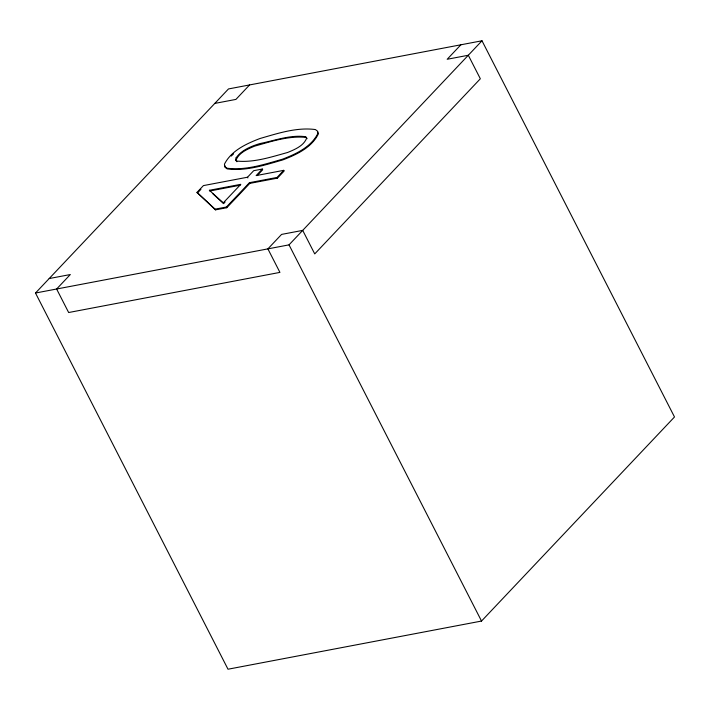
<?xml version="1.0" encoding="UTF-8"?>
<svg xmlns="http://www.w3.org/2000/svg" width="710" height="710" viewBox="0 0 710 710"><rect width="100%" height="100%" fill="white"/><g stroke="black" fill="none" stroke-linecap="round" stroke-linejoin="round"><path stroke-width="1.06" d="M35.5 293.026L228.478 88.945L481.992 40.781L674.5 416.974L481.522 621.055L228.008 669.219L35.5 293.026L289.023 244.861L481.992 40.781M249.6 84.934L235.915 99.409L214.784 103.42M262.336 169.042L256.15 175.583L283.778 170.338L284.142 171.039L277.424 178.139L249.796 183.393L226.792 207.719L215.467 209.867L196.998 192.401L203.424 185.603L247.515 177.225L253.701 170.684L262.336 169.042L262.7 169.743L257.197 175.565M197.353 193.111L200.93 189.33M225.079 202.039L223.614 203.593L223.251 202.882L240.805 184.325L209.397 190.289L209.761 190.999L240.078 185.239M196.998 192.401L215.103 209.166L226.437 207.009L249.441 182.683L277.069 177.438L283.778 170.338M460.87 44.801L447.185 59.267L468.307 55.256L480.342 78.766L314.734 253.905L302.708 230.386L281.577 234.406L267.892 248.882L279.926 272.392L68.657 312.524L56.622 289.014L70.317 274.539L49.185 278.551M231.238 156.067L233.572 153.875M209.397 190.289L223.251 202.882M213.018 193.963L223.614 203.593M307.057 138.681L306.072 137.421C288.784 135.592 271.193 141.547 254.606 146.145C247.533 149.127 238.693 152.712 235.942 160.469L236.918 161.738M277.069 177.438L277.424 178.139M289.023 244.861L481.522 621.055M247.515 177.225L247.879 177.935M249.441 182.683L249.796 183.393M226.437 207.009L226.792 207.719M215.103 209.166L215.467 209.867M317.885 131.865L318.186 134.296C311.362 147.813 296.301 154.718 282.811 159.901C264.901 165.031 245.971 171.394 227.173 168.9L225.088 167.285L224.901 165.67M236.111 157.815L235.587 159.768L236.563 161.028C253.701 162.865 271.193 156.999 287.665 152.464C294.863 149.455 303.88 145.852 306.702 137.971L305.717 136.719C290.292 134.58 274.708 140.589 259.691 143.624C250.932 146.375 241.595 150.023 236.111 157.815M317.823 133.587C310.998 147.103 295.946 154.017 282.447 159.2C264.537 164.329 245.607 170.684 226.818 168.19L224.724 166.584L224.449 164.152C231.309 150.591 246.432 143.704 259.975 138.512C277.823 133.391 296.691 127.063 315.409 129.557L317.53 131.164L317.823 133.587"/></g></svg>
